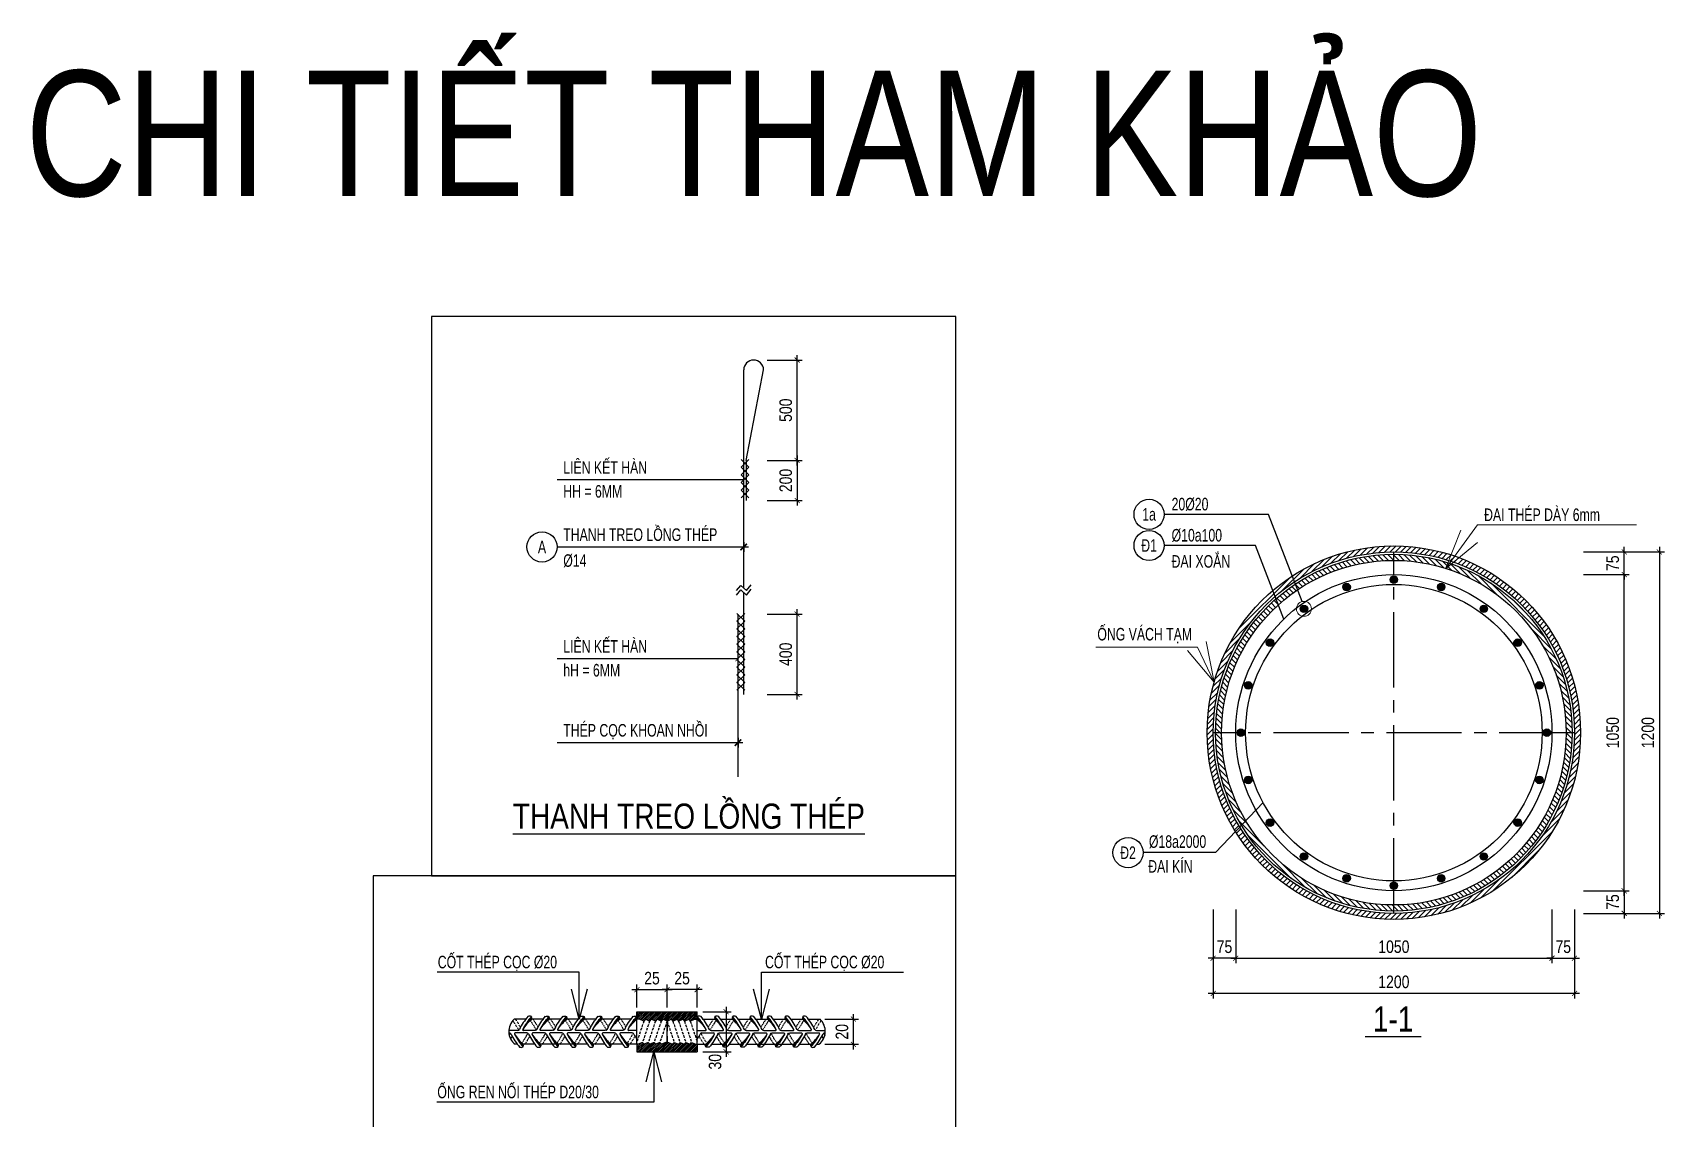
# Model space of a CAD drawing. Extents: x 171424 to 249266, y 74893 to 149166.
# Drawn here: x 241138 to 249266, y 142686 to 148093 of the extents above; entities that cross this region are included whole.
import ezdxf
from ezdxf.enums import TextEntityAlignment as Align

# ---------------------------------------------------------------- set-up
doc = ezdxf.new("R2010")
doc.units = 0
doc.header["$LTSCALE"] = 500
doc.header["$MEASUREMENT"] = 0
doc.header["$PDMODE"] = 3
doc.linetypes.add('CENTER2', pattern=[1.125, 0.75, -0.125, 0.125, -0.125])
doc.linetypes.add('HIDDEN', pattern=[0.375, 0.25, -0.125])
doc.layers.get('0').update_dxf_attribs({"linetype": 'CONTINUOUS'})
doc.layers.get('DEFPOINTS').update_dxf_attribs({"linetype": 'CONTINUOUS'})
doc.layers.add('01-DIM(0.18)', color=1, linetype='CONTINUOUS', lineweight=20)
doc.layers.add('08-HIDDEN(0.18)', color=8, linetype='CONTINUOUS', lineweight=15)
for name, color, linetype in [('01.CDC.AXIS', 160, 'CENTER2'), ('02.CDC.DIM', 1, 'CONTINUOUS'), ('03.CDC.BORDER', 3, 'CONTINUOUS'), ('05.CDC.STEEL', 4, 'CONTINUOUS'), ('06.CDC.TEXT', 2, 'CONTINUOUS'), ('10.CDC.HATCH', 9, 'CONTINUOUS'), ('11.CDC.NOTE', 8, 'CONTINUOUS')]:
    doc.layers.add(name, color=color, linetype=linetype)
doc.styles.add('ARIAL', font='arial.ttf', dxfattribs={"width": 0.8})
doc.dimstyles.new('DIM 1-100', dxfattribs={"dimscale": 100, "dimtxt": 4, "dimasz": 1.5, "dimexe": 1, "dimexo": 0, "dimgap": 1, "dimtad": 1, "dimdec": 0, "dimdsep": 46, "dimtxsty": 'Standard', "dimblk": 'ARCHTICK', "dimcen": 0, "dimdle": 1, "dimclrd": 256, "dimclre": 256, "dimclrt": 7, "dimazin": 2, "dimtp": 0.1, "dimtm": 0.1, "dimtfac": 0.71, "dimtdec": 0, "dimtofl": 0, "dimtmove": 2, "dimatfit": 3, "dimfxl": 1, "dimtolj": 1, "dimlwd": -1, "dimlwe": -1, "dimarcsym": 0})
doc.dimstyles.new('DIM25', dxfattribs={"dimscale": 25, "dimtxt": 2.5, "dimasz": 1, "dimexe": 1, "dimexo": 0, "dimgap": 1, "dimtad": 1, "dimdec": 0, "dimdsep": 46, "dimtxsty": 'ARIAL', "dimblk": 'ARCHTICK', "dimcen": 1, "dimdle": 1, "dimclrd": 1, "dimclre": 1, "dimclrt": 2, "dimadec": 0, "dimazin": 0, "dimtfac": 1, "dimtdec": 0, "dimtix": 1, "dimtmove": 2, "dimatfit": 3, "dimldrblk": 'ARCHTICK', "dimfxl": 1, "dimtolj": 1, "dimtzin": 0, "dimarcsym": 0})

# ---------------------------------------------------------------- blocks, each defined once
blk = doc.blocks.new('Gan thep')
at = {"layer": '10.CDC.HATCH', "ltscale": 0.4}
blk.add_hatch(color=256, dxfattribs=at).paths.add_polyline_path([(102, 88, 0.054226), (-27, 2, 0.183671), (0, 0, -0.073609)])
at = {"layer": '03.CDC.BORDER', "ltscale": 0.4}
blk.add_line((113, 140), (113, 256), dxfattribs=at)
blk.add_lwpolyline([(0, 59), (0, 175)], dxfattribs=at)
for centre, radius, start, end in [((105, 256), 8, 0, 117.6763), ((25, 22), 55, 164.9118, 201.1719), ((395, -467), 658, 116.4503, 130.1021), ((433, -543), 713, 117.6763, 130.0918), ((-10, 36), 37.5, 244.1501, 285.7804), ((349, -299), 460, 122.6163, 139.4559), ((93, 140), 20, 296.4503, 0), ((105, 81), 8, 0, 117.6763)]:
    blk.add_arc(centre, radius, start, end, dxfattribs=at)
at = {"layer": '10.CDC.HATCH', "linetype": 'HIDDEN', "ltscale": 0.1}
for centre, radius, start, end in [((433, 765), 713, 233.8657, 243.0652), ((395, 688), 658, 233.0772, 241.3856)]:
    blk.add_arc(centre, radius, start, end, dxfattribs=at)
blk = doc.blocks.new('_ArchTick')
at = {"color": 0, "linetype": 'ByBlock', "const_width": 0.15}
blk.add_lwpolyline([(-0.5, -0.5), (0.5, 0.5)], dxfattribs=at)
blk = doc.blocks.new('*D947')
at = {"layer": '02.CDC.DIM', "color": 1, "lineweight": -2, "transparency": 16777216}
for p, q in [((244122.7, 143326.5), (244322.7, 143326.5)), ((244147.7, 143238.4), (244147.7, 143351.5)), ((244297.7, 143238.4), (244297.7, 143351.5))]:
    blk.add_line(p, q, dxfattribs=at)
at = {"layer": 'DEFPOINTS', "color": 0, "transparency": 16777216}
for p in [(244297.7, 143326.5), (244147.7, 143238.4), (244297.7, 143238.4)]:
    blk.add_point(p, dxfattribs=at)
at = {"layer": '02.CDC.DIM', "color": 1, "lineweight": -2, "transparency": 16777216, "xscale": 25, "yscale": 25, "zscale": 25, "rotation": 180}
blk.add_blockref('_ArchTick', (244147.7, 143326.5), dxfattribs=at)
at = {"layer": '02.CDC.DIM', "color": 1, "lineweight": -2, "transparency": 16777216, "xscale": 25, "yscale": 25, "zscale": 25}
blk.add_blockref('_ArchTick', (244297.7, 143326.5), dxfattribs=at)
at = {"layer": '02.CDC.DIM', "color": 2, "transparency": 16777216, "insert": (244222.7, 143383.4), "char_height": 62.5, "attachment_point": 5, "style": 'ARIAL'}
blk.add_mtext('\\A1;25', dxfattribs=at)
blk = doc.blocks.new('*D948')
at = {"layer": '02.CDC.DIM', "color": 1, "lineweight": -2, "transparency": 16777216}
for p, q in [((244472.7, 143326.5), (244272.7, 143326.5)), ((244297.7, 143238.4), (244297.7, 143351.5)), ((244447.7, 143238.4), (244447.7, 143351.5))]:
    blk.add_line(p, q, dxfattribs=at)
at = {"layer": 'DEFPOINTS', "color": 0, "transparency": 16777216}
for p in [(244297.7, 143326.5), (244297.7, 143238.4), (244447.7, 143238.4)]:
    blk.add_point(p, dxfattribs=at)
at = {"layer": '02.CDC.DIM', "color": 1, "lineweight": -2, "transparency": 16777216, "xscale": 25, "yscale": 25, "zscale": 25, "rotation": 180}
blk.add_blockref('_ArchTick', (244297.7, 143326.5), dxfattribs=at)
at = {"layer": '02.CDC.DIM', "color": 1, "lineweight": -2, "transparency": 16777216, "xscale": 25, "yscale": 25, "zscale": 25}
blk.add_blockref('_ArchTick', (244447.7, 143326.5), dxfattribs=at)
at = {"layer": '02.CDC.DIM', "color": 2, "transparency": 16777216, "insert": (244372.7, 143383.4), "char_height": 62.5, "attachment_point": 5, "style": 'ARIAL'}
blk.add_mtext('\\A1;25', dxfattribs=at)
blk = doc.blocks.new('*D949')
at = {"layer": '02.CDC.DIM', "color": 1, "lineweight": -2, "transparency": 16777216}
for p, q in [((244592.1, 143241.8), (244592.1, 142991.8)), ((244476.6, 143216.8), (244617.1, 143216.8)), ((244476.6, 143016.8), (244617.1, 143016.8))]:
    blk.add_line(p, q, dxfattribs=at)
at = {"layer": 'DEFPOINTS', "color": 0, "transparency": 16777216}
for p in [(244476.6, 143216.8), (244476.6, 143016.8), (244592.1, 143016.8)]:
    blk.add_point(p, dxfattribs=at)
at = {"layer": '02.CDC.DIM', "color": 1, "lineweight": -2, "transparency": 16777216, "xscale": 25, "yscale": 25, "zscale": 25}
for p, rotation in [((244592.1, 143216.8), 90), ((244592.1, 143016.8), 270)]:
    blk.add_blockref('_ArchTick', p, dxfattribs=dict(at, rotation=rotation))
at = {"layer": '02.CDC.DIM', "color": 2, "transparency": 16777216, "insert": (244537.1, 142967.5), "char_height": 62.5, "attachment_point": 5, "rotation": 90, "style": 'ARIAL'}
blk.add_mtext('\\A1;30', dxfattribs=at)
blk = doc.blocks.new('*D950')
at = {"layer": '02.CDC.DIM', "color": 1, "lineweight": -2, "transparency": 16777216}
for p, q in [((245084.4, 143179.3), (245251.1, 143179.3)), ((245226.1, 143029.3), (245226.1, 143204.3)), ((245084.4, 143054.3), (245251.1, 143054.3))]:
    blk.add_line(p, q, dxfattribs=at)
at = {"layer": 'DEFPOINTS', "color": 0, "transparency": 16777216}
for p in [(245084.4, 143179.3), (245226.1, 143179.3), (245084.4, 143054.3)]:
    blk.add_point(p, dxfattribs=at)
at = {"layer": '02.CDC.DIM', "color": 1, "lineweight": -2, "transparency": 16777216, "xscale": 25, "yscale": 25, "zscale": 25}
for p, rotation in [((245226.1, 143179.3), 90), ((245226.1, 143054.3), 270)]:
    blk.add_blockref('_ArchTick', p, dxfattribs=dict(at, rotation=rotation))
at = {"layer": '02.CDC.DIM', "color": 2, "transparency": 16777216, "insert": (245169.2, 143116.8), "char_height": 62.5, "attachment_point": 5, "rotation": 90, "style": 'ARIAL'}
blk.add_mtext('\\A1;20', dxfattribs=at)
blk = doc.blocks.new('*D951')
at = {"layer": '02.CDC.DIM', "color": 1, "lineweight": -2, "transparency": 16777216}
for p, q in [((244796.8, 145196.8), (244970.9, 145196.8)), ((244945.9, 144771.8), (244945.9, 145221.8)), ((244796.8, 144796.8), (244970.9, 144796.8))]:
    blk.add_line(p, q, dxfattribs=at)
at = {"layer": 'DEFPOINTS', "color": 0, "transparency": 16777216}
for p in [(244796.8, 145196.8), (244945.9, 145196.8), (244796.8, 144796.8)]:
    blk.add_point(p, dxfattribs=at)
at = {"layer": '02.CDC.DIM', "color": 1, "lineweight": -2, "transparency": 16777216, "xscale": 25, "yscale": 25, "zscale": 25}
for p, rotation in [((244945.9, 145196.8), 90), ((244945.9, 144796.8), 270)]:
    blk.add_blockref('_ArchTick', p, dxfattribs=dict(at, rotation=rotation))
at = {"layer": '02.CDC.DIM', "color": 2, "transparency": 16777216, "insert": (244889, 144996.8), "char_height": 62.5, "attachment_point": 5, "rotation": 90, "style": 'ARIAL'}
blk.add_mtext('\\A1;400', dxfattribs=at)
blk = doc.blocks.new('*D952')
at = {"layer": '02.CDC.DIM', "color": 1, "lineweight": -2, "transparency": 16777216}
for p, q in [((244945.9, 145937.3), (244945.9, 146487.3)), ((244796.8, 146462.3), (244970.9, 146462.3)), ((244796.8, 145962.3), (244970.9, 145962.3))]:
    blk.add_line(p, q, dxfattribs=at)
at = {"layer": 'DEFPOINTS', "color": 0, "transparency": 16777216}
for p in [(244796.8, 146462.3), (244945.9, 146462.3), (244796.8, 145962.3)]:
    blk.add_point(p, dxfattribs=at)
at = {"layer": '02.CDC.DIM', "color": 1, "lineweight": -2, "transparency": 16777216, "xscale": 25, "yscale": 25, "zscale": 25}
for p, rotation in [((244945.9, 146462.3), 90), ((244945.9, 145962.3), 270)]:
    blk.add_blockref('_ArchTick', p, dxfattribs=dict(at, rotation=rotation))
at = {"layer": '02.CDC.DIM', "color": 2, "transparency": 16777216, "insert": (244889, 146212.3), "char_height": 62.5, "attachment_point": 5, "rotation": 90, "style": 'ARIAL'}
blk.add_mtext('\\A1;500', dxfattribs=at)
blk = doc.blocks.new('*D953')
at = {"layer": '02.CDC.DIM', "color": 1, "lineweight": -2, "transparency": 16777216}
for p, q in [((244945.9, 145987.3), (244945.9, 145737.3)), ((244796.8, 145962.3), (244970.9, 145962.3)), ((244796.8, 145762.3), (244970.9, 145762.3))]:
    blk.add_line(p, q, dxfattribs=at)
at = {"layer": 'DEFPOINTS', "color": 0, "transparency": 16777216}
for p in [(244796.8, 145962.3), (244796.8, 145762.3), (244945.9, 145762.3)]:
    blk.add_point(p, dxfattribs=at)
at = {"layer": '02.CDC.DIM', "color": 1, "lineweight": -2, "transparency": 16777216, "xscale": 25, "yscale": 25, "zscale": 25}
for p, rotation in [((244945.9, 145962.3), 90), ((244945.9, 145762.3), 270)]:
    blk.add_blockref('_ArchTick', p, dxfattribs=dict(at, rotation=rotation))
at = {"layer": '02.CDC.DIM', "color": 2, "transparency": 16777216, "insert": (244889, 145862.3), "char_height": 62.5, "attachment_point": 5, "rotation": 90, "style": 'ARIAL'}
blk.add_mtext('\\A1;200', dxfattribs=at)
blk = doc.blocks.new('CHEO')
at = {"layer": '02.CDC.DIM'}
for points in [[(-121, 0), (121, 0)], [(0, 121), (0, -121)]]:
    blk.add_lwpolyline(points, dxfattribs=at)
at = {"layer": '06.CDC.TEXT', "color": 2, "const_width": 40}
blk.add_lwpolyline([(80, 80), (-80, -81)], dxfattribs=at)
blk = doc.blocks.new('*D955')
at = {"layer": '02.CDC.DIM', "color": 1, "lineweight": -2, "transparency": 16777216}
for p, q in [((247018.2, 143725.7), (247018.2, 143458.1)), ((247130.7, 143725.7), (247130.7, 143458.1)), ((247018.2, 143483.1), (246993.2, 143483.1)), ((247130.7, 143483.1), (247018.2, 143483.1)), ((247130.7, 143483.1), (247155.7, 143483.1))]:
    blk.add_line(p, q, dxfattribs=at)
at = {"layer": 'DEFPOINTS', "color": 0, "transparency": 16777216}
for p in [(247018.2, 143725.7), (247130.7, 143725.7), (247018.2, 143483.1)]:
    blk.add_point(p, dxfattribs=at)
at = {"layer": '02.CDC.DIM', "color": 1, "lineweight": -2, "transparency": 16777216, "xscale": 25, "yscale": 25, "zscale": 25}
blk.add_blockref('_ArchTick', (247018.2, 143483.1), dxfattribs=at)
at = {"layer": '02.CDC.DIM', "color": 1, "lineweight": -2, "transparency": 16777216, "xscale": 25, "yscale": 25, "zscale": 25, "rotation": 180}
blk.add_blockref('_ArchTick', (247130.7, 143483.1), dxfattribs=at)
at = {"layer": '02.CDC.DIM', "color": 2, "transparency": 16777216, "insert": (247074.5, 143539.8), "char_height": 62.5, "attachment_point": 5, "style": 'ARIAL'}
blk.add_mtext('\\A1;75', dxfattribs=at)
blk = doc.blocks.new('*D956')
at = {"layer": '02.CDC.DIM', "color": 1, "lineweight": -2, "transparency": 16777216}
for p, q in [((247130.7, 143725.7), (247130.7, 143458.1)), ((248705.7, 143725.7), (248705.7, 143458.1)), ((247105.7, 143483.1), (248730.7, 143483.1))]:
    blk.add_line(p, q, dxfattribs=at)
at = {"layer": 'DEFPOINTS', "color": 0, "transparency": 16777216}
for p in [(247130.7, 143725.7), (248705.7, 143725.7), (248705.7, 143483.1)]:
    blk.add_point(p, dxfattribs=at)
at = {"layer": '02.CDC.DIM', "color": 1, "lineweight": -2, "transparency": 16777216, "xscale": 25, "yscale": 25, "zscale": 25, "rotation": 180}
blk.add_blockref('_ArchTick', (247130.7, 143483.1), dxfattribs=at)
at = {"layer": '02.CDC.DIM', "color": 1, "lineweight": -2, "transparency": 16777216, "xscale": 25, "yscale": 25, "zscale": 25}
blk.add_blockref('_ArchTick', (248705.7, 143483.1), dxfattribs=at)
at = {"layer": '02.CDC.DIM', "color": 2, "transparency": 16777216, "insert": (247918.2, 143540), "char_height": 62.5, "attachment_point": 5, "style": 'ARIAL'}
blk.add_mtext('\\A1;1050', dxfattribs=at)
blk = doc.blocks.new('*D957')
at = {"layer": '02.CDC.DIM', "color": 1, "lineweight": -2, "transparency": 16777216}
for p, q in [((248705.7, 143725.7), (248705.7, 143458.1)), ((248818.2, 143725.7), (248818.2, 143458.1)), ((248705.7, 143483.1), (248680.7, 143483.1)), ((248705.7, 143483.1), (248818.2, 143483.1)), ((248818.2, 143483.1), (248843.2, 143483.1))]:
    blk.add_line(p, q, dxfattribs=at)
at = {"layer": 'DEFPOINTS', "color": 0, "transparency": 16777216}
for p in [(248705.7, 143725.7), (248818.2, 143725.7), (248818.2, 143483.1)]:
    blk.add_point(p, dxfattribs=at)
at = {"layer": '02.CDC.DIM', "color": 1, "lineweight": -2, "transparency": 16777216, "xscale": 25, "yscale": 25, "zscale": 25}
blk.add_blockref('_ArchTick', (248705.7, 143483.1), dxfattribs=at)
at = {"layer": '02.CDC.DIM', "color": 1, "lineweight": -2, "transparency": 16777216, "xscale": 25, "yscale": 25, "zscale": 25, "rotation": 180}
blk.add_blockref('_ArchTick', (248818.2, 143483.1), dxfattribs=at)
at = {"layer": '02.CDC.DIM', "color": 2, "transparency": 16777216, "insert": (248762, 143539.8), "char_height": 62.5, "attachment_point": 5, "style": 'ARIAL'}
blk.add_mtext('\\A1;75', dxfattribs=at)
blk = doc.blocks.new('*D958')
at = {"layer": '02.CDC.DIM', "color": 1, "lineweight": -2, "transparency": 16777216}
for p, q in [((247018.2, 143725.7), (247018.2, 143283)), ((248818.2, 143725.7), (248818.2, 143283)), ((248843.2, 143308), (246993.2, 143308))]:
    blk.add_line(p, q, dxfattribs=at)
at = {"layer": 'DEFPOINTS', "color": 0, "transparency": 16777216}
for p in [(247018.2, 143725.7), (248818.2, 143725.7), (247018.2, 143308)]:
    blk.add_point(p, dxfattribs=at)
at = {"layer": '02.CDC.DIM', "color": 1, "lineweight": -2, "transparency": 16777216, "xscale": 25, "yscale": 25, "zscale": 25, "rotation": 180}
blk.add_blockref('_ArchTick', (247018.2, 143308), dxfattribs=at)
at = {"layer": '02.CDC.DIM', "color": 1, "lineweight": -2, "transparency": 16777216, "xscale": 25, "yscale": 25, "zscale": 25}
blk.add_blockref('_ArchTick', (248818.2, 143308), dxfattribs=at)
at = {"layer": '02.CDC.DIM', "color": 2, "transparency": 16777216, "insert": (247918.2, 143364.9), "char_height": 62.5, "attachment_point": 5, "style": 'ARIAL'}
blk.add_mtext('\\A1;1200', dxfattribs=at)
blk = doc.blocks.new('*D959')
at = {"layer": '02.CDC.DIM', "color": 1, "lineweight": -2, "transparency": 16777216}
for p, q in [((248862.6, 143818.9), (249090.6, 143818.9)), ((249065.6, 143818.9), (249065.6, 143843.9)), ((249065.6, 143818.9), (249065.6, 143706.4)), ((248862.6, 143706.4), (249090.6, 143706.4)), ((249065.6, 143706.4), (249065.6, 143681.4))]:
    blk.add_line(p, q, dxfattribs=at)
at = {"layer": 'DEFPOINTS', "color": 0, "transparency": 16777216}
for p in [(248862.6, 143818.9), (248862.6, 143706.4), (249065.6, 143706.4)]:
    blk.add_point(p, dxfattribs=at)
at = {"layer": '02.CDC.DIM', "color": 1, "lineweight": -2, "transparency": 16777216, "xscale": 25, "yscale": 25, "zscale": 25}
for p, rotation in [((249065.6, 143818.9), 270), ((249065.6, 143706.4), 90)]:
    blk.add_blockref('_ArchTick', p, dxfattribs=dict(at, rotation=rotation))
at = {"layer": '02.CDC.DIM', "color": 2, "transparency": 16777216, "insert": (249008.9, 143762.7), "char_height": 62.5, "attachment_point": 5, "rotation": 90, "style": 'ARIAL'}
blk.add_mtext('\\A1;75', dxfattribs=at)
blk = doc.blocks.new('*D960')
at = {"layer": '02.CDC.DIM', "color": 1, "lineweight": -2, "transparency": 16777216}
for p, q in [((249065.6, 143793.9), (249065.6, 145418.9)), ((248862.6, 145393.9), (249090.6, 145393.9)), ((248862.6, 143818.9), (249090.6, 143818.9))]:
    blk.add_line(p, q, dxfattribs=at)
at = {"layer": 'DEFPOINTS', "color": 0, "transparency": 16777216}
for p in [(248862.6, 145393.9), (249065.6, 145393.9), (248862.6, 143818.9)]:
    blk.add_point(p, dxfattribs=at)
at = {"layer": '02.CDC.DIM', "color": 1, "lineweight": -2, "transparency": 16777216, "xscale": 25, "yscale": 25, "zscale": 25}
for p, rotation in [((249065.6, 145393.9), 90), ((249065.6, 143818.9), 270)]:
    blk.add_blockref('_ArchTick', p, dxfattribs=dict(at, rotation=rotation))
at = {"layer": '02.CDC.DIM', "color": 2, "transparency": 16777216, "insert": (249008.7, 144606.4), "char_height": 62.5, "attachment_point": 5, "rotation": 90, "style": 'ARIAL'}
blk.add_mtext('\\A1;1050', dxfattribs=at)
blk = doc.blocks.new('*D961')
at = {"layer": '02.CDC.DIM', "color": 1, "lineweight": -2, "transparency": 16777216}
for p, q in [((248862.6, 145506.4), (249090.6, 145506.4)), ((249065.6, 145506.4), (249065.6, 145531.4)), ((249065.6, 145393.9), (249065.6, 145506.4)), ((248862.6, 145393.9), (249090.6, 145393.9)), ((249065.6, 145393.9), (249065.6, 145368.9))]:
    blk.add_line(p, q, dxfattribs=at)
at = {"layer": 'DEFPOINTS', "color": 0, "transparency": 16777216}
for p in [(248862.6, 145506.4), (249065.6, 145506.4), (248862.6, 145393.9)]:
    blk.add_point(p, dxfattribs=at)
at = {"layer": '02.CDC.DIM', "color": 1, "lineweight": -2, "transparency": 16777216, "xscale": 25, "yscale": 25, "zscale": 25}
for p, rotation in [((249065.6, 145506.4), 270), ((249065.6, 145393.9), 90)]:
    blk.add_blockref('_ArchTick', p, dxfattribs=dict(at, rotation=rotation))
at = {"layer": '02.CDC.DIM', "color": 2, "transparency": 16777216, "insert": (249008.9, 145450.2), "char_height": 62.5, "attachment_point": 5, "rotation": 90, "style": 'ARIAL'}
blk.add_mtext('\\A1;75', dxfattribs=at)
blk = doc.blocks.new('*D962')
at = {"layer": '02.CDC.DIM', "color": 1, "lineweight": -2, "transparency": 16777216}
for p, q in [((248862.6, 145506.4), (249265.7, 145506.4)), ((249240.7, 145531.4), (249240.7, 143681.4)), ((248862.6, 143706.4), (249265.7, 143706.4))]:
    blk.add_line(p, q, dxfattribs=at)
at = {"layer": 'DEFPOINTS', "color": 0, "transparency": 16777216}
for p in [(248862.6, 145506.4), (248862.6, 143706.4), (249240.7, 143706.4)]:
    blk.add_point(p, dxfattribs=at)
at = {"layer": '02.CDC.DIM', "color": 1, "lineweight": -2, "transparency": 16777216, "xscale": 25, "yscale": 25, "zscale": 25}
for p, rotation in [((249240.7, 145506.4), 90), ((249240.7, 143706.4), 270)]:
    blk.add_blockref('_ArchTick', p, dxfattribs=dict(at, rotation=rotation))
at = {"layer": '02.CDC.DIM', "color": 2, "transparency": 16777216, "insert": (249183.8, 144606.4), "char_height": 62.5, "attachment_point": 5, "rotation": 90, "style": 'ARIAL'}
blk.add_mtext('\\A1;1200', dxfattribs=at)

msp = doc.modelspace()

# ---------------------------------------------------------------- hatches: boundary and pattern name
at = {"layer": '10.CDC.HATCH'}
h = msp.add_hatch(dxfattribs=at)
h.set_pattern_fill('ANSI31', color=256, scale=150, style=0)
h.set_pattern_definition([(45, (-610412.12, -848808.114), (-13.25825215, 13.25825215), [])])
h.paths.add_polyline_path([(246988.23, 144606.41, 1), (248848.23, 144606.41, 1)])
h.paths.add_polyline_path([(248818.23, 144606.41, -1), (247018.23, 144606.41, -1)], flags=16)
h = msp.add_hatch(dxfattribs=at)
h.set_pattern_fill('ANSI31', color=256, scale=150, angle=90, style=0)
h.set_pattern_definition([(135, (-610412.12, -848808.114), (-13.25825215, -13.25825215), [])])
h.paths.add_polyline_path([(247030.03, 144606.41, 1), (248806.43, 144606.41, 1)])
h.paths.add_polyline_path([(248776.43, 144606.41, -1), (247060.03, 144606.41, -1)], flags=16)
at = {"layer": '10.CDC.HATCH', "ltscale": 0.4}
for points in [[(243578.88, 143128.59, -0.0542256), (243621.89, 143192.63, -0.1836712), (243623.06, 143179.34, 0.073609)], [(245016.53, 143128.59, 0.0542256), (244973.52, 143192.63, 0.1836712), (244972.35, 143179.34, -0.073609)], [(243537.55, 143105.1, 0.0542256), (243580.56, 143041.06, 0.1836712), (243581.73, 143054.34, -0.073609)], [(245057.86, 143105.1, -0.0542256), (245014.85, 143041.06, -0.1836712), (245013.68, 143054.34, 0.073609)]]:
    msp.add_hatch(color=256, dxfattribs=at).paths.add_polyline_path(points)
h = msp.add_hatch(dxfattribs=at)
h.set_pattern_fill('ANSI31', color=256, scale=50, style=0)
h.set_pattern_definition([(45, (21419.637, 94506.6527), (-4.41941738, 4.41941738), [])])
h.paths.add_polyline_path([(244447.7, 143054.34), (244441.07, 143054.34), (244420.06, 143063.51), (244412.17, 143054.34), (244391.16, 143063.51), (244383.27, 143054.34), (244362.25, 143063.51), (244354.37, 143054.34), (244333.35, 143063.51), (244325.46, 143054.34), (244304.45, 143063.51), (244297.7, 143063.51), (244290.96, 143063.51), (244269.95, 143054.34), (244262.06, 143063.51), (244241.04, 143054.34), (244233.16, 143063.51), (244212.14, 143054.34), (244204.25, 143063.51), (244183.24, 143054.34), (244175.35, 143063.51), (244154.34, 143054.34), (244147.7, 143054.34), (244147.7, 143016.84), (244447.7, 143016.84)])
h.paths.add_polyline_path([(244447.7, 143216.84), (244147.7, 143216.84), (244147.7, 143189.55, -0.1385873), (244147.7, 143179.34), (244161.08, 143179.34), (244182.1, 143170.17), (244189.98, 143179.34), (244211, 143170.17), (244218.89, 143179.34), (244239.9, 143170.17), (244247.79, 143179.34), (244268.8, 143170.17), (244276.69, 143179.34), (244297.7, 143170.17), (244318.72, 143179.34), (244326.61, 143170.17), (244347.62, 143179.34), (244355.51, 143170.17), (244376.52, 143179.34), (244384.41, 143170.17), (244405.43, 143179.34), (244413.31, 143170.17), (244434.33, 143179.34), (244447.7, 143179.34, -0.1385873), (244447.7, 143189.55)])

# ---------------------------------------------------------------- linework, layer by layer
at = {"layer": '01.CDC.AXIS'}
for p, q in [((247918.23, 143706.41), (247918.23, 145506.41)), ((248818.23, 144606.41), (247018.23, 144606.41))]:
    msp.add_line(p, q, dxfattribs=at)
at = {"layer": '02.CDC.DIM'}
for p, q in [((247294, 145693.67), (246773.89, 145693.67)), ((247461.28, 145259.26), (247294, 145693.67)), ((243749.95, 145531.37), (244679.4, 145531.37)), ((247228.29, 145538.58), (246773.89, 145538.58)), ((247369.67, 145171.42), (247228.29, 145538.58)), ((247029.53, 144008.9), (247266.86, 144258.64)), ((247029.53, 144008.9), (246668.58, 144008.9))]:
    msp.add_line(p, q, dxfattribs=at)
at = {"layer": '02.CDC.DIM', "ltscale": 0.0333}
msp.add_line((243749.95, 144556.84), (244651.22, 144556.84), dxfattribs=at)
at = {"layer": '02.CDC.DIM'}
for centre in [(246698.89, 145693.67), (246698.89, 145538.58), (246594.12, 144008.9)]:
    msp.add_circle(centre, 75, dxfattribs=at)
at = {"layer": '02.CDC.DIM', "ltscale": 0.0333}
msp.add_circle((243674.95, 145531.37), 75, dxfattribs=at)
at = {"layer": '03.CDC.BORDER', "ltscale": 0.4}
for p, q in [((244147.7, 143054.34), (244147.7, 143178.37)), ((244447.7, 143054.34), (244447.7, 143178.37)), ((243553.03, 143122.73), (243509.42, 143122.73)), ((243511.71, 143110.96), (243509.73, 143110.96)), ((244123.79, 143110.96), (244065.74, 143110.96)), ((244147.7, 143122.73), (244107.07, 143122.73)), ((244447.7, 143122.73), (244488.34, 143122.73)), ((244471.62, 143110.96), (244529.67, 143110.96)), ((245042.37, 143122.73), (245085.99, 143122.73)), ((245083.7, 143110.96), (245085.68, 143110.96))]:
    msp.add_line(p, q, dxfattribs=at)
at = {"layer": '03.CDC.BORDER'}
for points in [[(245736.64, 146679.43), (243124.14, 146679.43), (243124.14, 143893.23), (245736.64, 143893.23)], [(242834, 141821.54), (245736.64, 141821.54), (245736.64, 143893.23), (242834, 143893.23)]]:
    msp.add_lwpolyline(points, close=True, dxfattribs=at)
for points in [[(243593.51, 143179.34), (243535.62, 143179.34)], [(243593.51, 143179.34), (243535.62, 143179.34)], [(243680.95, 143179.34), (243623.06, 143179.34)], [(244030.72, 143179.34), (243972.82, 143179.34)], [(244118.16, 143179.34), (244060.26, 143179.34)], [(244477.25, 143179.34), (244535.15, 143179.34)], [(244564.69, 143179.34), (244622.59, 143179.34)], [(244914.46, 143179.34), (244972.35, 143179.34)], [(245001.9, 143179.34), (245059.79, 143179.34)], [(245001.9, 143179.34), (245059.79, 143179.34)], [(243552.18, 143054.34), (243540.81, 143054.34)], [(243552.18, 143054.34), (243540.81, 143054.34)], [(243639.63, 143054.34), (243581.73, 143054.34)], [(243901.95, 143054.34), (243669.17, 143054.34)], [(243989.39, 143054.34), (243931.49, 143054.34)], [(244076.83, 143054.34), (244018.94, 143054.34)], [(244147.7, 143054.34), (244106.38, 143054.34)], [(244147.7, 143054.34), (244106.38, 143054.34)], [(244447.7, 143054.34), (244489.03, 143054.34)], [(244447.7, 143054.34), (244489.03, 143054.34)], [(244518.58, 143054.34), (244576.47, 143054.34)], [(244606.02, 143054.34), (244663.92, 143054.34)], [(244693.46, 143054.34), (244926.24, 143054.34)], [(244955.78, 143054.34), (245013.68, 143054.34)], [(245043.23, 143054.34), (245054.6, 143054.34)], [(245043.23, 143054.34), (245054.6, 143054.34)]]:
    msp.add_lwpolyline(points, dxfattribs=at)
for radius in [930, 900, 888.2, 858.2]:
    msp.add_circle((247918.23, 144606.41), radius, dxfattribs=at)
for centre, start, end in [((243591.6, 143119.06), 132.884398, 231.872594), ((245003.8, 143119.06), 308.127406, 47.115602)]:
    msp.add_arc(centre, 82.27, start, end, dxfattribs=at)
at = {"layer": '03.CDC.BORDER', "ltscale": 0.4}
for centre, radius, start, end in [((243856.38, 142981.82), 328.81, 139.897857, 153.549683), ((243894.77, 142962.91), 356.7, 139.908248, 152.323687), ((243772.42, 143004.73), 229.78, 130.544127, 147.383693), ((243611.96, 143166.99), 27.49, 68.828074, 105.088169), ((243605, 143184.45), 18.76, 344.219581, 25.84992), ((244990.41, 143184.45), 18.76, 154.15008, 195.780419), ((244822.99, 143004.73), 229.78, 32.616307, 49.455873), ((244983.45, 143166.99), 27.49, 74.911831, 111.171926), ((244700.64, 142962.91), 356.7, 27.676313, 40.091752), ((244739.03, 142981.82), 328.81, 26.450317, 40.102143), ((243511.71, 143100.96), 10, 26.450317, 90), ((243815.05, 143251.87), 328.81, 206.450317, 220.102143), ((243541.09, 143106.96), 4, 90, 207.676313), ((243853.44, 143270.78), 356.7, 207.676313, 220.091752), ((243731.1, 143228.96), 229.78, 212.616307, 229.455873), ((243553.03, 143132.73), 10, 270, 333.549683), ((243582.42, 143126.73), 4, 152.323687, 270), ((244065.74, 143106.96), 4, 90, 207.676313), ((244107.07, 143126.73), 4, 152.323687, 270), ((244123.79, 143100.96), 10, 26.450317, 90), ((244427.13, 143251.87), 328.81, 206.450317, 211.806844), ((244168.27, 143251.87), 328.81, 328.193156, 333.549683), ((244471.62, 143100.96), 10, 90, 153.549683), ((244488.34, 143126.73), 4, 270, 27.676313), ((244529.67, 143106.96), 4, 332.323687, 90), ((245012.99, 143126.73), 4, 270, 27.676313), ((244864.31, 143228.96), 229.78, 310.544127, 327.383693), ((244741.97, 143270.78), 356.7, 319.908248, 332.323687), ((244780.36, 143251.87), 328.81, 319.897857, 333.549683), ((245042.37, 143132.73), 10, 206.450317, 270), ((245054.32, 143106.96), 4, 332.323687, 90), ((245083.7, 143100.96), 10, 90, 153.549683), ((243570.63, 143066.7), 27.49, 254.911831, 291.171926), ((243563.67, 143049.24), 18.76, 334.15008, 15.780419), ((245031.74, 143049.24), 18.76, 164.219581, 205.84992), ((245024.78, 143066.7), 27.49, 248.828074, 285.088169)]:
    msp.add_arc(centre, radius, start, end, dxfattribs=at)
at = {"layer": '05.CDC.STEEL'}
for p, q in [((244679.4, 145326.9), (244679.4, 146412.67)), ((244692.42, 145962.28), (244778.6, 146412.67)), ((244692.42, 145962.28), (244692.42, 145762.28)), ((244679.4, 144796.75), (244679.4, 145304.45)), ((244651.22, 144386.69), (244651.22, 145196.75))]:
    msp.add_line(p, q, dxfattribs=at)
at = {"layer": '05.CDC.STEEL', "const_width": 18.75}
for points in [[(247674.36, 145327.07, 1), (247690.96, 145335.8, 1)], [(247908.99, 145367.15, 1), (247927.47, 145370.33, 1)], [(248144.53, 145332.78, 1), (248163.08, 145330.09, 1)], [(247463.6, 145216.43, 1), (247476.69, 145229.86, 1)], [(248357.91, 145227.3, 1), (248374.73, 145219, 1)], [(247297.35, 145046.09, 1), (247305.64, 145062.91, 1)], [(248528.26, 145061.04, 1), (248541.69, 145047.96, 1)], [(247191.87, 144832.71, 1), (247194.56, 144851.26, 1)], [(248638.89, 144850.28, 1), (248647.62, 144833.69, 1)], [(247157.49, 144597.17, 1), (247154.31, 144615.65, 1)], [(248678.98, 144615.65, 1), (248682.15, 144597.17, 1)], [(247197.58, 144362.54, 1), (247188.85, 144379.13, 1)], [(248644.6, 144380.12, 1), (248641.91, 144361.56, 1)], [(247308.21, 144151.78, 1), (247294.78, 144164.87, 1)], [(248539.12, 144166.73, 1), (248530.82, 144149.92, 1)], [(247478.55, 143985.52, 1), (247461.74, 143993.82, 1)], [(248372.86, 143996.39, 1), (248359.78, 143982.96, 1)], [(247691.94, 143880.04, 1), (247673.38, 143882.74, 1)], [(248162.1, 143885.76, 1), (248145.51, 143877.02, 1)], [(247927.47, 143845.67, 1), (247908.99, 143842.49, 1)]]:
    msp.add_lwpolyline(points, format="xyb", close=True, dxfattribs=at)
at = {"layer": '05.CDC.STEEL'}
for radius in [787.5, 738.46]:
    msp.add_circle((247918.23, 144606.41), radius, dxfattribs=at)
at = {"layer": '05.CDC.STEEL', "ltscale": 0.4}
for centre in [(247682.66, 145331.43), (247918.23, 145368.74), (248153.81, 145331.43), (247470.14, 145223.15), (248366.32, 145223.15), (247301.49, 145054.5), (248534.97, 145054.5), (247193.21, 144841.98), (248643.25, 144841.98), (247155.9, 144606.41), (248680.56, 144606.41), (247193.21, 144370.84), (248643.25, 144370.84), (247301.49, 144158.32), (248534.97, 144158.32), (247470.14, 143989.67), (248366.32, 143989.67), (247682.66, 143881.39), (248153.81, 143881.39), (247918.23, 143844.08)]:
    msp.add_circle(centre, 18.75, dxfattribs=at)
at = {"layer": '05.CDC.STEEL'}
msp.add_arc((244729, 146412.67), 49.6, 0, 180, dxfattribs=at)
at = {"layer": '06.CDC.TEXT', "ltscale": 0.4}
for p, q in [((244147.7, 143216.84), (244447.7, 143216.84)), ((244147.7, 143179.34), (244147.7, 143216.28)), ((244147.7, 143178.37), (244147.7, 143179.34)), ((244297.7, 143063.51), (244297.7, 143170.17)), ((244297.7, 143063.51), (244297.7, 143170.17)), ((244297.7, 143063.51), (244297.7, 143170.17)), ((244297.7, 143063.51), (244297.7, 143170.17)), ((244447.7, 143179.83), (244447.7, 143216.77)), ((244147.7, 143054.34), (244147.7, 143016.84)), ((244147.7, 143016.84), (244447.7, 143016.84)), ((244447.7, 143054.83), (244447.7, 143017.33))]:
    msp.add_line(p, q, dxfattribs=at)
at = {"layer": '06.CDC.TEXT', "linetype": 'HIDDEN', "ltscale": 0.4}
for points in [[(244297.7, 143170.17), (244276.69, 143179.34), (244268.8, 143170.17), (244247.79, 143179.34), (244239.9, 143170.17), (244218.89, 143179.34), (244211, 143170.17), (244189.98, 143179.34), (244182.1, 143170.17), (244161.08, 143179.34), (244161.08, 143179.34), (244147.7, 143179.34)], [(244297.7, 143170.17), (244297.7, 143063.51), (244290.96, 143063.51), (244269.95, 143054.34), (244262.06, 143063.51), (244241.04, 143054.34), (244233.16, 143063.51), (244212.14, 143054.34), (244204.25, 143063.51), (244183.24, 143054.34), (244175.35, 143063.51), (244154.34, 143054.34), (244147.7, 143054.34)], [(244297.7, 143170.17), (244318.72, 143179.34), (244326.61, 143170.17), (244347.62, 143179.34), (244355.51, 143170.17), (244376.52, 143179.34), (244384.41, 143170.17), (244405.43, 143179.34), (244413.31, 143170.17), (244434.33, 143179.34), (244434.33, 143179.34), (244447.7, 143179.34)], [(244297.7, 143170.17), (244297.7, 143063.51), (244304.45, 143063.51), (244325.46, 143054.34), (244333.35, 143063.51), (244354.37, 143054.34), (244362.25, 143063.51), (244383.27, 143054.34), (244391.16, 143063.51), (244412.17, 143054.34), (244420.06, 143063.51), (244441.07, 143054.34), (244447.7, 143054.34)]]:
    msp.add_lwpolyline(points, dxfattribs=at)
at = {"layer": '08-HIDDEN(0.18)'}
msp.add_circle((247470.14, 145223.15), 37.18, dxfattribs=at)
at = {"layer": '10.CDC.HATCH'}
for p, q in [((244666.84, 145928.46), (244705.11, 145966.73)), ((244705.11, 145928.46), (244666.84, 145966.73)), ((244666.84, 145890.18), (244705.11, 145928.46)), ((244705.11, 145890.18), (244666.84, 145928.46)), ((244666.84, 145851.91), (244705.11, 145890.18)), ((244705.11, 145851.91), (244666.84, 145890.18)), ((244666.84, 145813.63), (244705.11, 145851.91)), ((244705.11, 145813.63), (244666.84, 145851.91)), ((244666.84, 145775.36), (244705.11, 145813.63)), ((244705.11, 145775.36), (244666.84, 145813.63)), ((244646.15, 145161.9), (244684.42, 145200.18)), ((244684.42, 145161.9), (244646.15, 145200.18)), ((244646.15, 145123.63), (244684.42, 145161.9)), ((244684.42, 145123.63), (244646.15, 145161.9)), ((244646.15, 145085.35), (244684.42, 145123.63)), ((244684.42, 145085.35), (244646.15, 145123.63)), ((244646.15, 145047.08), (244684.42, 145085.35)), ((244684.42, 145047.08), (244646.15, 145085.35)), ((244646.15, 145008.8), (244684.42, 145047.08)), ((244684.42, 145008.8), (244646.15, 145047.08)), ((244646.15, 144970.53), (244684.42, 145008.8)), ((244684.42, 144970.53), (244646.15, 145008.8)), ((244646.15, 144932.25), (244684.42, 144970.53)), ((244684.42, 144932.25), (244646.15, 144970.53)), ((244646.15, 144893.98), (244684.42, 144932.25)), ((244684.42, 144893.98), (244646.15, 144932.25)), ((244646.15, 144855.7), (244684.42, 144893.98)), ((244684.42, 144855.7), (244646.15, 144893.98)), ((244646.15, 144817.43), (244684.42, 144855.7)), ((244684.42, 144817.43), (244646.15, 144855.7))]:
    msp.add_line(p, q, dxfattribs=at)
at = {"layer": '10.CDC.HATCH', "linetype": 'HIDDEN', "ltscale": 0.1}
for p, q in [((244182.1, 143170.17), (244146.45, 143063.51)), ((244211, 143170.17), (244175.35, 143063.51)), ((244239.9, 143170.17), (244204.25, 143063.51)), ((244268.8, 143170.17), (244233.16, 143063.51)), ((244297.7, 143170.17), (244262.06, 143063.51)), ((244297.7, 143170.17), (244333.35, 143063.51)), ((244326.61, 143170.17), (244362.25, 143063.51)), ((244355.51, 143170.17), (244391.16, 143063.51)), ((244384.41, 143170.17), (244420.06, 143063.51)), ((244413.31, 143170.17), (244448.96, 143063.51))]:
    msp.add_line(p, q, dxfattribs=at)
for centre, radius, start, end in [((243240.68, 142962.91), 356.7, 26.934809, 36.134345), ((243279.08, 142981.82), 328.81, 28.614441, 36.922836), ((245316.33, 142981.82), 328.81, 143.077164, 151.385559), ((245354.72, 142962.91), 356.7, 143.865655, 153.065191), ((243199.36, 143270.78), 356.7, 331.175752, 333.065191), ((243237.75, 143251.87), 328.81, 328.688564, 331.385559), ((243811.44, 143270.78), 356.7, 323.865655, 333.065191), ((243849.84, 143251.87), 328.81, 323.077164, 331.385559), ((244745.57, 143251.87), 328.81, 208.614441, 216.922836), ((244783.97, 143270.78), 356.7, 206.934809, 216.134345), ((245357.66, 143251.87), 328.81, 208.614441, 211.311436), ((245396.05, 143270.78), 356.7, 206.934809, 208.824248)]:
    msp.add_arc(centre, radius, start, end, dxfattribs=at)
at = {"layer": '11.CDC.NOTE'}
for points in [[(244644.31, 145314.37), (244665.19, 145339.43), (244693.6, 145314.37), (244717.42, 145343.19)], [(244644.31, 145291.93), (244665.19, 145316.98), (244693.6, 145291.93), (244717.42, 145320.74)]]:
    msp.add_lwpolyline(points, dxfattribs=at)

# ---------------------------------------------------------------- block references
at = {"layer": '02.CDC.DIM', "xscale": 0.1999999999970896, "yscale": 0.1999999999970896, "zscale": 0.1999999999970896}
for p in [(244679.4, 145531.37), (244651.22, 144556.84)]:
    msp.add_blockref('CHEO', p, dxfattribs=at)
at = {"layer": '03.CDC.BORDER', "yscale": 0.5, "zscale": 0.5}
for p, xscale, rotation in [((243710.5, 143179.34), -0.5, 90), ((243797.94, 143179.34), -0.5, 90), ((243885.38, 143179.34), -0.5, 90), ((243972.82, 143179.34), -0.5, 90), ((244060.26, 143179.34), -0.5, 90), ((244147.7, 143179.34), -0.5, 90), ((244447.7, 143179.34), 0.5, 270), ((244535.15, 143179.34), 0.5, 270), ((244622.59, 143179.34), 0.5, 270), ((244710.03, 143179.34), 0.5, 270), ((244797.47, 143179.34), 0.5, 270), ((244884.91, 143179.34), 0.5, 270), ((243669.17, 143054.34), 0.5, 90), ((243756.61, 143054.34), 0.5, 90), ((243844.05, 143054.34), 0.5, 90), ((243931.49, 143054.34), 0.5, 90), ((244018.94, 143054.34), 0.5, 90), ((244106.38, 143054.34), 0.5, 90), ((244489.03, 143054.34), -0.5, 270), ((244576.47, 143054.34), -0.5, 270), ((244663.92, 143054.34), -0.5, 270), ((244751.36, 143054.34), -0.5, 270), ((244838.8, 143054.34), -0.5, 270), ((244926.24, 143054.34), -0.5, 270)]:
    msp.add_blockref('Gan thep', p, dxfattribs=dict(at, xscale=xscale, rotation=rotation))

# ---------------------------------------------------------------- texts
at = {"layer": '06.CDC.TEXT', "style": 'ARIAL', "width": 0.8}
msp.add_text('CHI TIẾT THAM KHẢO', height=625, dxfattribs=at).set_placement((244730, 147278.84), align=Align.CENTER)
at = {"layer": '06.CDC.TEXT', "style": 'ARIAL', "width": 0.7}
for s, p in [('LIÊN KẾT HÀN', (243780.72, 145895.74)), ('HH = 6MM', (243780.72, 145777.08)), ('20%%C20', (246811.03, 145713.53)), ('ĐAI THÉP DÀY 6mm', (248367.83, 145660.56)), ('THANH TREO LỒNG THÉP', (243780.72, 145561.42)), ('%%C10a100', (246811.03, 145558.44)), ('%%C14', (243780.72, 145432.39)), ('ĐAI XOẮN', (246811.03, 145428.09)), ('ỐNG VÁCH TẠM', (246441.24, 145065.63)), ('LIÊN KẾT HÀN', (243780.72, 145004.83)), ('hH = 6MM', (243780.72, 144886.16)), ('THÉP CỌC KHOAN NHỒI', (243780.72, 144586.9)), ('CỐT THÉP CỌC %%C20', (243155.48, 143432.73, 89739.97)), ('CỐT THÉP CỌC %%C20', (244785.87, 143432.73, 89739.97)), ('ỐNG REN NỐI THÉP D20/30', (243153.49, 142785.64, 89739.97))]:
    msp.add_text(s, height=62.5, dxfattribs=at).set_placement(p)
for s, p in [('1a', (246698.89, 145693.67)), ('A', (243674.95, 145531.37)), ('Đ1', (246698.89, 145538.58)), ('Đ2', (246594.12, 144008.9)), ('%%C18a2000', (246840.8, 144064.17)), ('ĐAI KÍN', (246805.03, 143948.49))]:
    msp.add_text(s, height=62.5, dxfattribs=at).set_placement(p, align=Align.MIDDLE)
at = {"layer": '06.CDC.TEXT', "style": 'ARIAL', "width": 0.8}
for s, p in [('%%UTHANH TREO LỒNG THÉP', (244406.36, 144190.73)), ('%%U 1-1 ', (247914.41, 143180.56))]:
    msp.add_text(s, height=125, dxfattribs=at).set_placement(p, align=Align.MIDDLE_CENTER)

# ---------------------------------------------------------------- dimensions: what is measured, and where the dimension line sits
at = {"layer": '02.CDC.DIM'}
for base, p1, p2, picture, middle in [((244945.94, 146462.28), (244796.75, 145962.28), (244796.75, 146462.28), '*D952', (244889.03, 146212.28)), ((244945.94, 145762.28), (244796.75, 145962.28), (244796.75, 145762.28), '*D953', (244889.03, 145862.28)), ((244945.94, 145196.75), (244796.75, 144796.75), (244796.75, 145196.75), '*D951', (244889.03, 144996.75))]:
    dim = msp.add_linear_dim(base=base, p1=p1, p2=p2, angle=90, dimstyle='DIM25', dxfattribs=at)
    dim.commit()
    dim.dimension.update_dxf_attribs({"geometry": picture, "text_midpoint": middle})
for base, p1, p2, picture, middle in [((249065.65, 145506.41), (248862.6, 145393.91), (248862.6, 145506.41), '*D961', (249008.86, 145450.16)), ((249240.7, 143706.41), (248862.6, 145506.41), (248862.6, 143706.41), '*D962', (249183.79, 144606.41)), ((249065.65, 145393.91), (248862.6, 143818.91), (248862.6, 145393.91), '*D960', (249008.73, 144606.41)), ((249065.65, 143706.41), (248862.6, 143818.91), (248862.6, 143706.41), '*D959', (249008.86, 143762.66))]:
    dim = msp.add_linear_dim(base=base, p1=p1, p2=p2, angle=90, dimstyle='DIM25', override={"dimlfac": 0.666667}, dxfattribs=at)
    dim.commit()
    dim.dimension.update_dxf_attribs({"geometry": picture, "text_midpoint": middle})
for base, p1, p2, picture, middle in [((247018.23, 143483.05), (247130.73, 143725.71), (247018.23, 143725.71), '*D955', (247074.48, 143539.84)), ((247018.23, 143308), (248818.23, 143725.71), (247018.23, 143725.71), '*D958', (247918.23, 143364.91)), ((248705.73, 143483.05), (247130.73, 143725.71), (248705.73, 143725.71), '*D956', (247918.23, 143539.96)), ((248818.23, 143483.05), (248705.73, 143725.71), (248818.23, 143725.71), '*D957', (248761.98, 143539.84))]:
    dim = msp.add_linear_dim(base=base, p1=p1, p2=p2, dimstyle='DIM25', override={"dimlfac": 0.666667}, dxfattribs=at)
    dim.commit()
    dim.dimension.update_dxf_attribs({"geometry": picture, "text_midpoint": middle})
dim = msp.add_linear_dim(base=(244297.7, 143326.5), p1=(244147.7, 143238.38), p2=(244297.7, 143238.38), text='25', dimstyle='DIM25', dxfattribs=at)
dim.commit()
dim.dimension.update_dxf_attribs({"geometry": '*D947', "text_midpoint": (244222.7, 143383.41)})
for base, p1, p2, angle, text, picture, middle in [((244297.7, 143326.5), (244447.7, 143238.38), (244297.7, 143238.38), 180, '25', '*D948', (244372.7, 143383.41)), ((245226.07, 143179.34), (245084.39, 143054.34), (245084.39, 143179.34), 90, '20', '*D950', (245169.16, 143116.84))]:
    dim = msp.add_linear_dim(base=base, p1=p1, p2=p2, angle=angle, text=text, dimstyle='DIM25', dxfattribs=at)
    dim.commit()
    dim.dimension.update_dxf_attribs({"geometry": picture, "text_midpoint": middle})
dim = msp.add_linear_dim(base=(244592.09, 143016.84), p1=(244476.56, 143216.84), p2=(244476.56, 143016.84), angle=90, text='30', dimstyle='DIM25', dxfattribs=at)
dim.commit()
dim.dimension.update_dxf_attribs({"geometry": '*D949', "text_midpoint": (244537.06, 142967.48), "dimtype": 160})

# ---------------------------------------------------------------- leaders
at = {"layer": '01-DIM(0.18)', "ltscale": 0.0333}
for points in [[(248176.22, 145422.73), (248334.9, 145641.16), (249126.82, 145641.16)], [(247023.01, 144858.36), (246939.52, 145031.71), (246433.74, 145031.71)]]:
    msp.add_leader(points, dimstyle='DIM 1-100', override={"dimasz": 2, "dimldrblk": 'Open30'}, dxfattribs=at)
at = {"layer": '02.CDC.DIM'}
for points in [[(244678.56, 145865.69), (243749.95, 145865.69)], [(244651.22, 144974.78), (243749.95, 144974.78)]]:
    msp.add_leader(points, dimstyle='DIM25', dxfattribs=at)
at = {"layer": '02.CDC.DIM', "ltscale": 0.0333}
for points in [[(243860.18, 143179.34), (243860.18, 143412.89), (243152.65, 143412.89)], [(244767.97, 143179.34), (244767.97, 143412.89), (245475.5, 143412.89)], [(244231.87, 143016.84), (244231.87, 142765.8), (243150.66, 142765.8)]]:
    msp.add_leader(points, dimstyle='DIM 1-100', override={"dimldrblk": 'Open30'}, dxfattribs=at)

doc.saveas('drawing.dxf')
